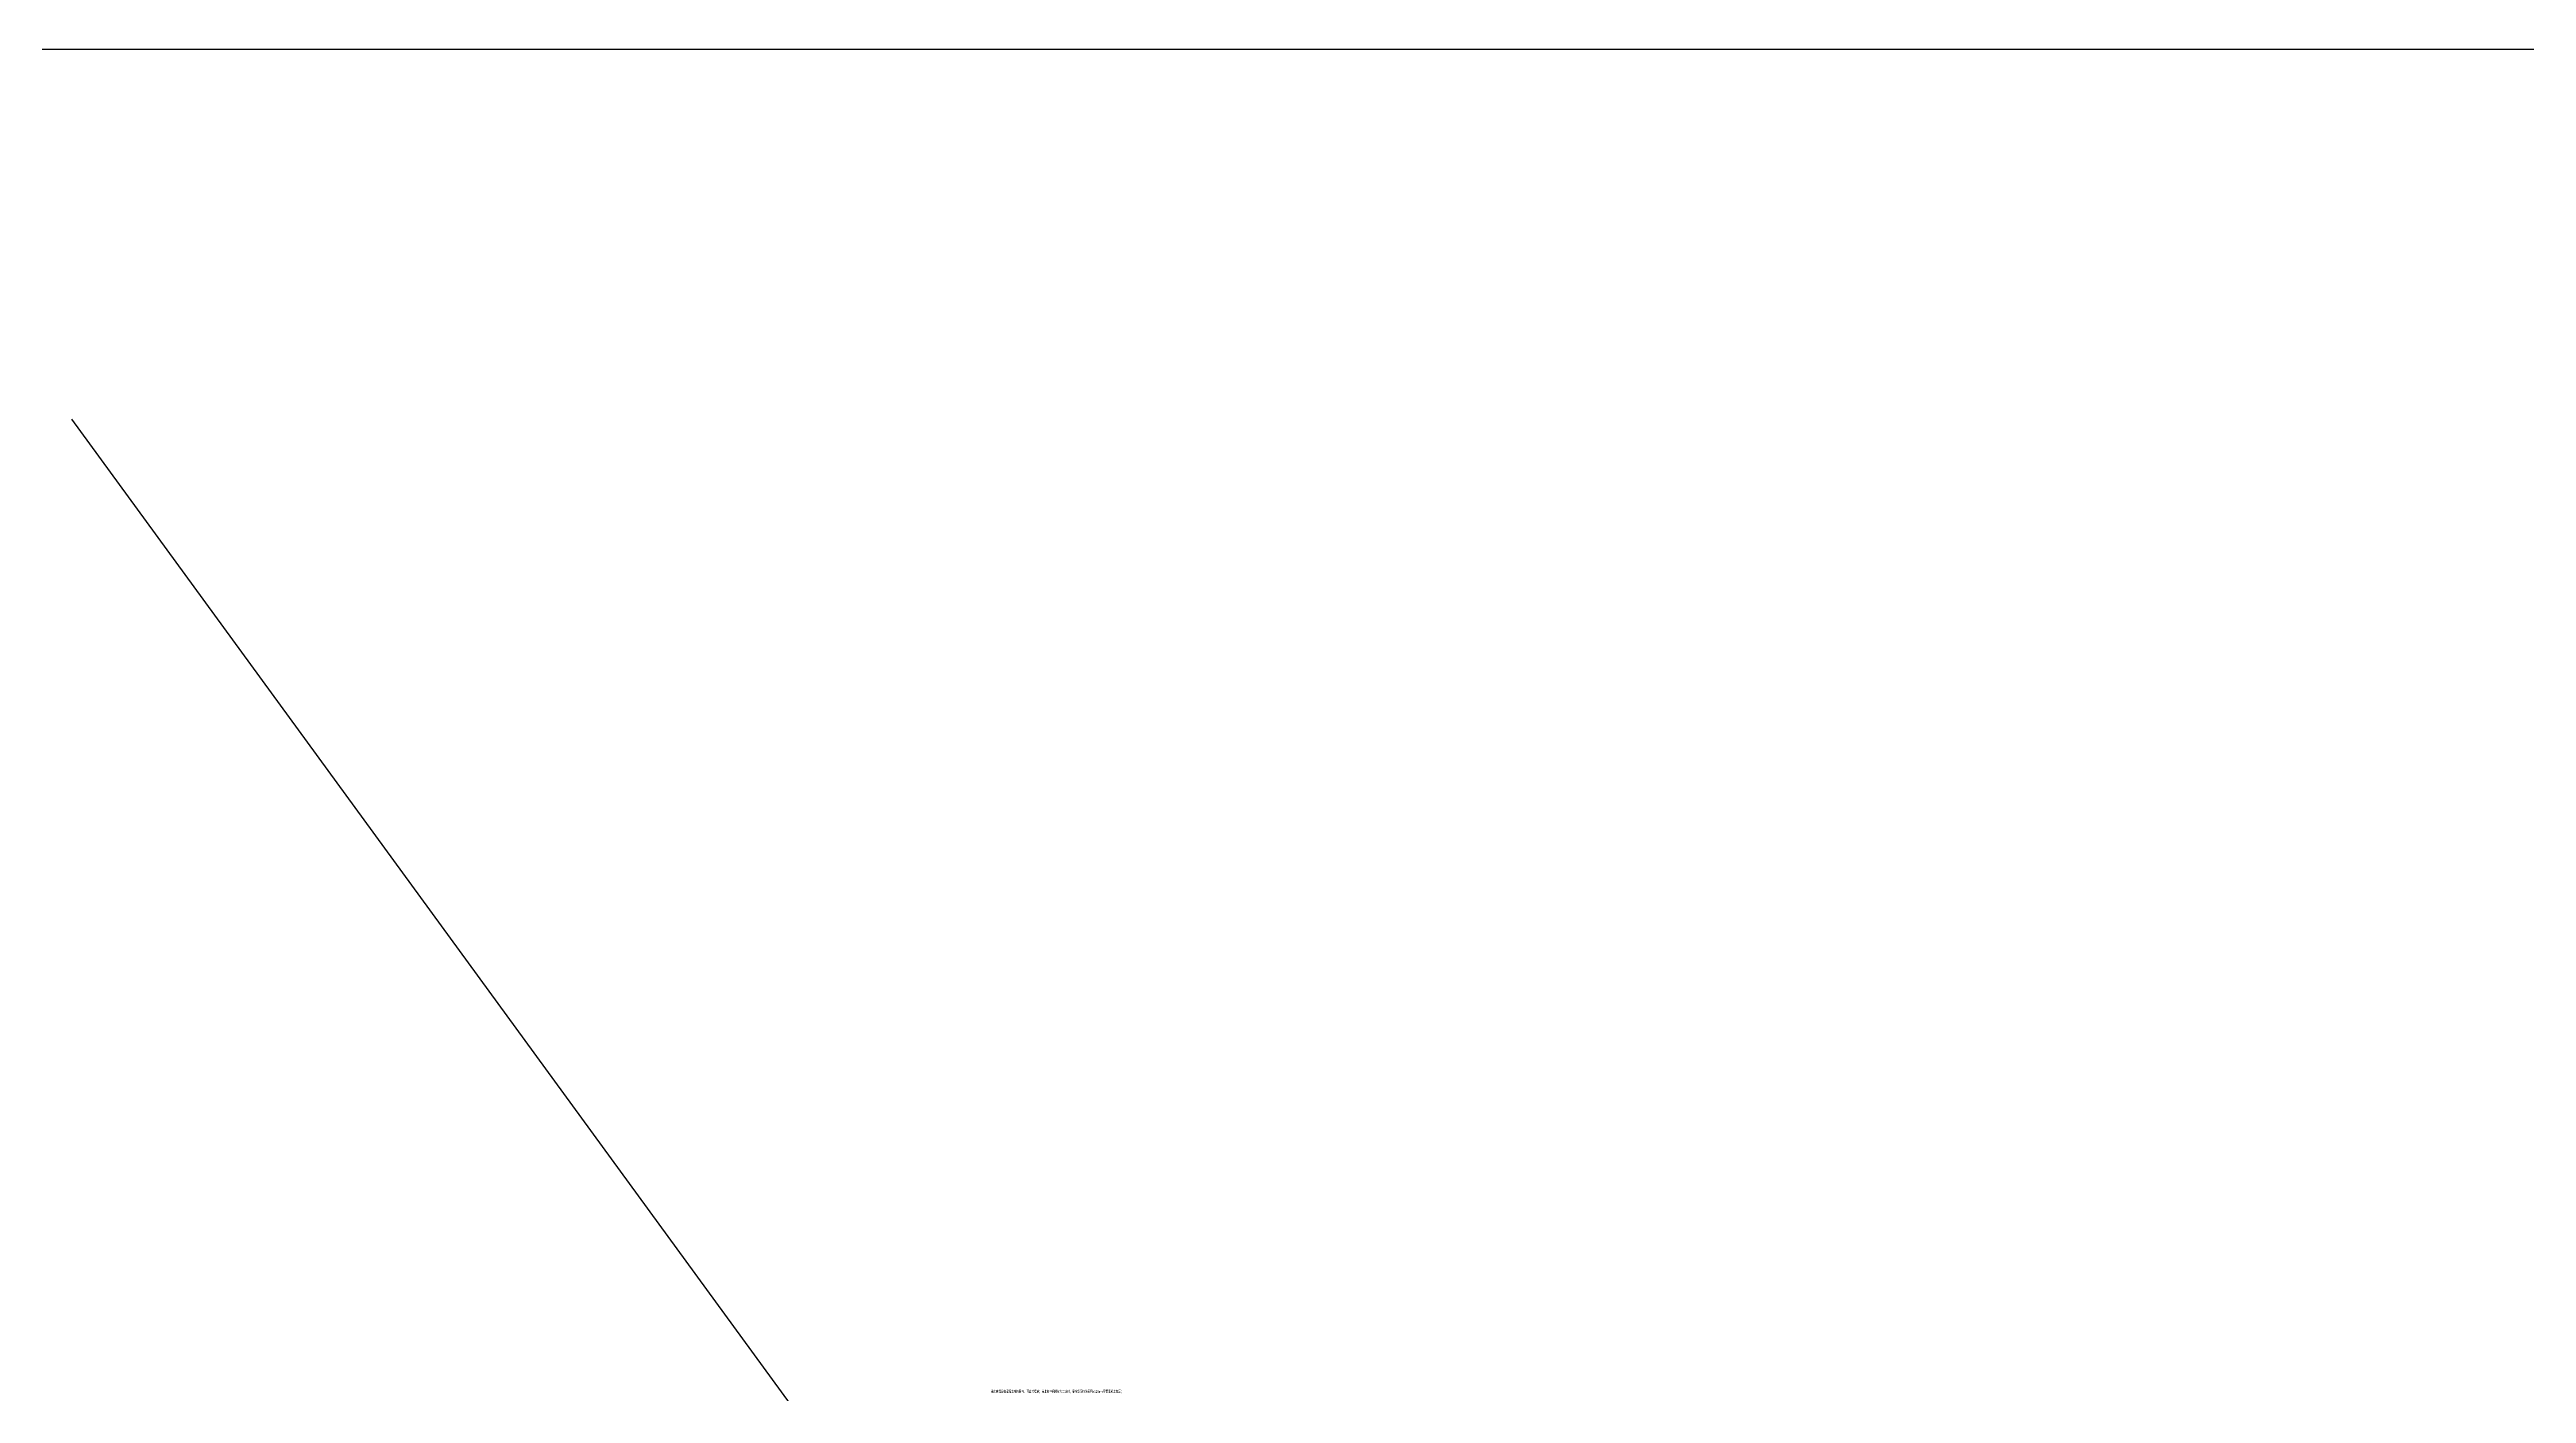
# Model space of a CAD drawing. Header units: millimetres. Extents: x -104227 to 2378000, y -101687 to 2248640.
# Drawn here: x 739937 to 1204992, y 1447796 to 1700000 of the extents above; entities that cross this region are included whole.
import ezdxf

# ---------------------------------------------------------------- set-up
doc = ezdxf.new("R2010")
doc.units = ezdxf.units.MM
doc.header["$LTSCALE"] = 500
doc.layers.add('C-XREF-SLCT', color=7, linetype='Continuous', plot=False)
doc.layers.add('W-POST', color=10, linetype='Continuous', plot=False)
doc.layers.add('W-BUSH-NOTE', color=231, linetype='Continuous')
doc.styles.add('Acs', font='', dxfattribs={"width": 0.7})
doc.styles.add('TH-STYLE3', font='tssdeng.shx', dxfattribs={"width": 0.7, "bigfont": 'tssdchn.shx'})
doc.styles.get('Acs').set_extended_font_data('SimSun')

# ---------------------------------------------------------------- blocks, each defined once
blk = doc.blocks.new('AcsAcadShareArea')
blk.add_lwpolyline([(0, 0), (118900, 0), (118900, 85000), (0, 85000)], close=True)
at = {"style": 'Acs', "width": 0.8}
blk.add_attdef('唯一编号', (7537, 861), '', height=1000, dxfattribs=at)

msp = doc.modelspace()

# ---------------------------------------------------------------- linework, layer by layer
at = {"layer": 'W-POST', "color": 2}
msp.add_lwpolyline([(1113623.06, 1124426.9), (744122.36, 1630640.58)], dxfattribs=at)

# ---------------------------------------------------------------- block references
at = {"layer": 'C-XREF-SLCT', "xscale": 20, "yscale": 20, "zscale": 20}
msp.add_blockref('AcsAcadShareArea', (0.06, 0.04), dxfattribs=at)

# ---------------------------------------------------------------- texts
at = {"layer": 'W-BUSH-NOTE', "style": 'TH-STYLE3', "width": 0.7}
msp.add_text('当此管埋设在混凝土结构层内，可直接埋管；当此管中间部分为土壤时，需按华润标准采用≥300mm厚素混凝土包裹；', height=525, dxfattribs=at).set_placement((916665.68, 1447858.74))

doc.saveas('drawing.dxf')
